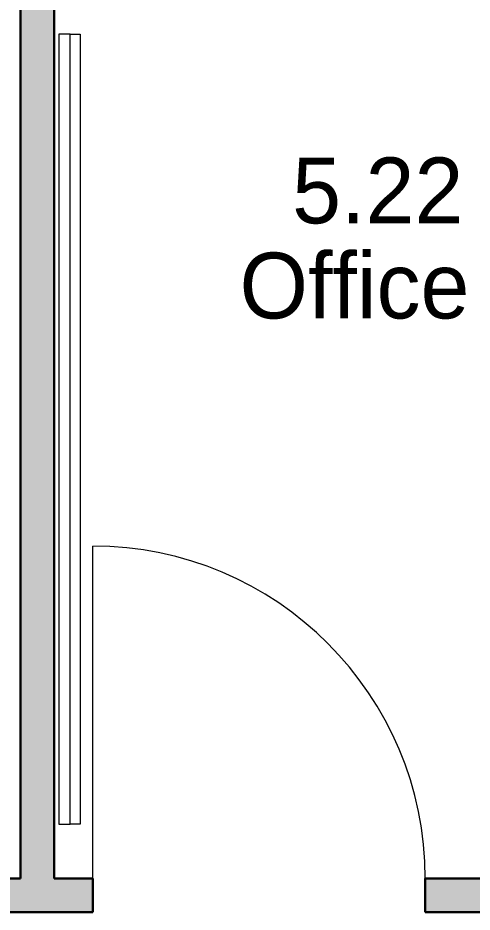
# Model space of a CAD drawing. Header units: millimetres. Extents: x 155927 to 326028, y -36033 to 97293.
# Drawn here: x 222712 to 224092, y 29758 to 32475 of the extents above; entities that cross this region are included whole.
import ezdxf

# ---------------------------------------------------------------- set-up
doc = ezdxf.new("R2010")
doc.units = ezdxf.units.MM
doc.header["$MEASUREMENT"] = 0
for name, color, linetype, lineweight in [('A-AREA-IDEN', 7, 'CONTINUOUS', 9), ('A-DOOR', 4, 'CONTINUOUS', 9), ('A-WALL-PATT', 7, 'CONTINUOUS', 9), ('I-FURN', 8, 'CONTINUOUS', 9), ('I-WALL', 7, 'CONTINUOUS', 9)]:
    doc.layers.add(name, color=color, linetype=linetype, lineweight=lineweight)
doc.styles.add('Century Gothic', font='GOTHIC.TTF', dxfattribs={"height": 200})

msp = doc.modelspace()

# ---------------------------------------------------------------- hatches: boundary and pattern name
at = {"layer": 'A-WALL-PATT'}
msp.add_hatch(color=256, dxfattribs=at).paths.add_polyline_path([(222822.6, 29859.6), (222822.6, 34245.6), (222720.6, 34245.6), (222720.6, 29859.6)], flags=0)
h = msp.add_hatch(color=256, dxfattribs=at)
h.paths.add_polyline_path([(230705.8, 29757.6), (230738.8, 29757.6), (230738.8, 29859.6), (229310.9, 29859.6), (229310.9, 29757.6), (230573.1, 29757.6)], flags=0)
h.paths.add_polyline_path([(228300.9, 29757.6), (228300.9, 29859.6), (226618.5, 29859.6), (226618.5, 29757.6), (227843.5, 29757.6)], flags=0)
h.paths.add_polyline_path([(225608.5, 29757.6), (225608.5, 29859.6), (223950.1, 29859.6), (223950.1, 29757.6), (225417.2, 29757.6)], flags=0)
h.paths.add_polyline_path([(222940.1, 29757.6), (222940.1, 29859.6), (222603.1, 29859.6), (222603.1, 29757.6)], flags=0)
h.paths.add_polyline_path([(221593.1, 29757.6), (221593.1, 29859.6), (220099.2, 29859.6), (220099.2, 29757.6), (220564.5, 29757.6)], flags=0)

# ---------------------------------------------------------------- linework, layer by layer
at = {"layer": 'A-DOOR'}
msp.add_line((222940.1, 29859.6), (222940.1, 30869.6), dxfattribs=at)
msp.add_arc((222940.1, 29859.6), 1010, 0, 90, dxfattribs=at)
at = {"layer": 'I-FURN'}
for p, q in [((222871.2, 32425.2), (222836.2, 32425.2)), ((222836.2, 32425.2), (222836.2, 30025.2)), ((222871.2, 32425.2), (222901.2, 32425.2)), ((222871.2, 30025.2), (222871.2, 32425.2)), ((222871.2, 30025.2), (222871.2, 32425.2)), ((222901.2, 32425.2), (222901.2, 30025.2)), ((222836.2, 30025.2), (222871.2, 30025.2)), ((222901.2, 30025.2), (222871.2, 30025.2))]:
    msp.add_line(p, q, dxfattribs=at)
at = {"layer": 'I-WALL', "lineweight": 30}
for p, q in [((222720.6, 34245.6), (222720.6, 29859.6)), ((222822.6, 29859.6), (222822.6, 34245.6)), ((222720.6, 29859.6), (222603.1, 29859.6)), ((222940.1, 29859.6), (222822.6, 29859.6)), ((222940.1, 29757.6), (222940.1, 29859.6)), ((225389, 29859.6), (223950.1, 29859.6)), ((223950.1, 29859.6), (223950.1, 29757.6)), ((222603.1, 29757.6), (222940.1, 29757.6)), ((223950.1, 29757.6), (225608.5, 29757.6))]:
    msp.add_line(p, q, dxfattribs=at)

# ---------------------------------------------------------------- texts
at = {"layer": 'A-AREA-IDEN', "style": 'Century Gothic'}
for s, p in [('5.22', (223545.5, 31850.5)), ('Office', (223385.8, 31561.5))]:
    msp.add_text(s, height=200, dxfattribs=at).set_placement(p)

doc.saveas('drawing.dxf')
